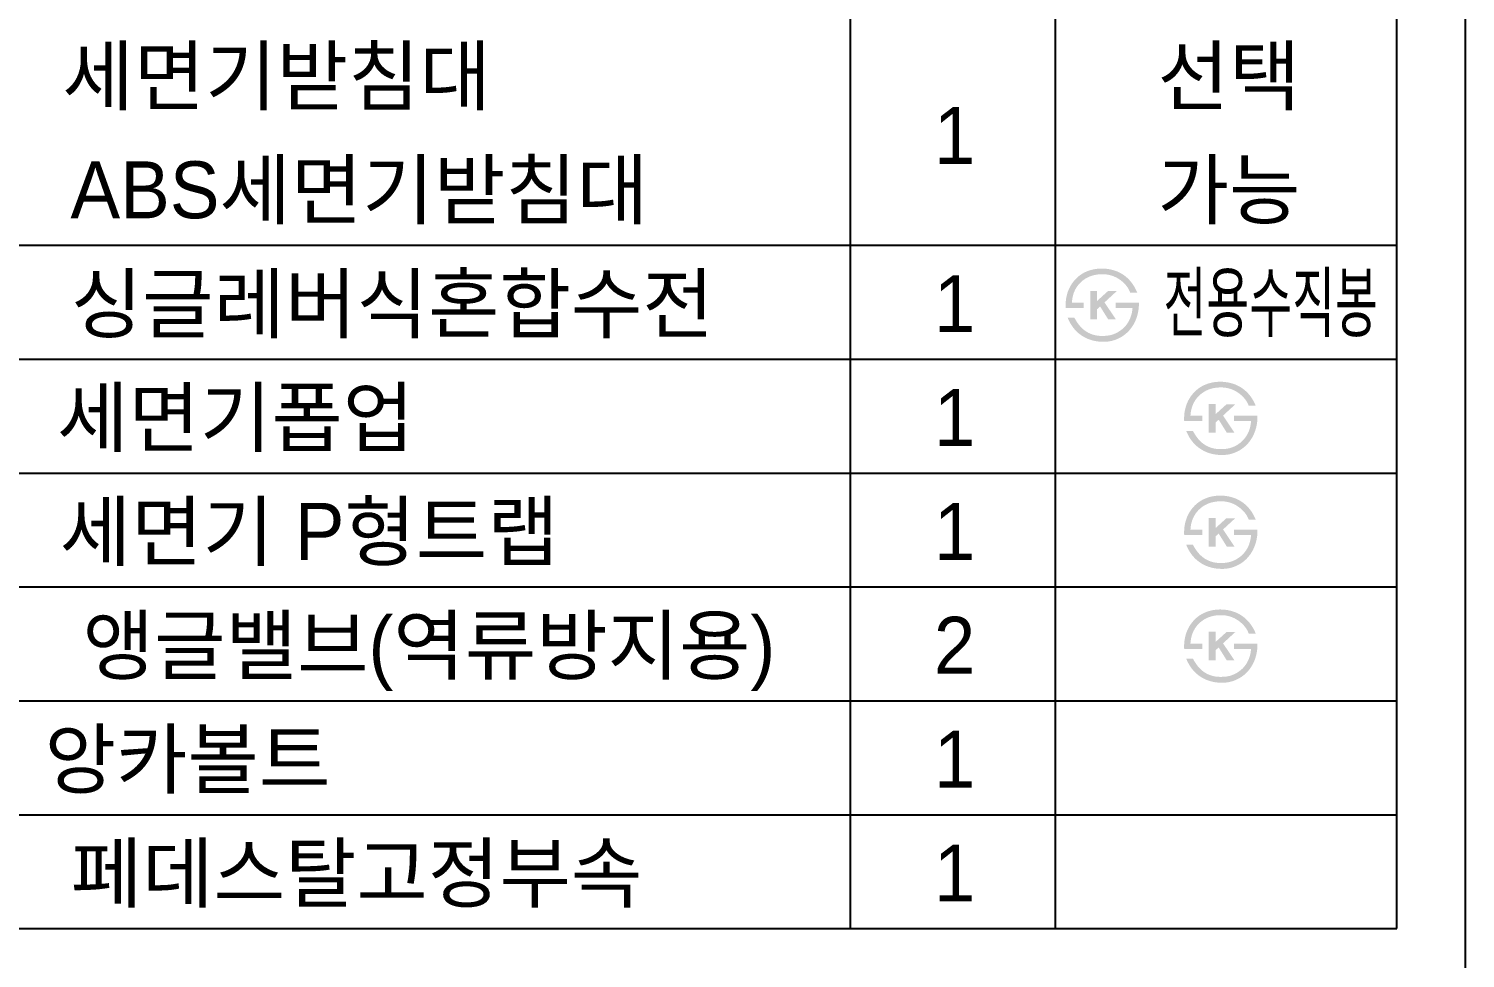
# Model space of a CAD drawing. Header units: millimetres. Extents: x 0 to 5811, y -67 to 2530.
# Drawn here: x 1169 to 1800, y 1787 to 2195 of the extents above; entities that cross this region are included whole.
import ezdxf
from ezdxf.enums import TextEntityAlignment as Align

# ---------------------------------------------------------------- set-up
doc = ezdxf.new("R2010")
doc.units = ezdxf.units.MM
doc.layers.add('TEXT', color=7, linetype='Continuous')
doc.layers.add('도각라인', color=255, linetype='Continuous')
doc.styles.add('타이틀', font='H2GTRM.TTF', dxfattribs={"height": 25})

msp = doc.modelspace()

# ---------------------------------------------------------------- hatches: boundary and pattern name
at = {"layer": 'TEXT'}
for points in [[(1624.53, 2072.5), (1624.51, 2072.91), (1624.5, 2073.32), (1624.5, 2073.73), (1624.51, 2074.14), (1624.52, 2074.54), (1624.54, 2074.94), (1624.58, 2075.34), (1624.62, 2075.74), (1624.66, 2076.13), (1624.72, 2076.53), (1624.79, 2076.92), (1624.86, 2077.31), (1624.94, 2077.7), (1625.04, 2078.08), (1625.14, 2078.47), (1625.24, 2078.85), (1625.37, 2079.23), (1625.49, 2079.62), (1625.63, 2079.99), (1625.78, 2080.36), (1625.93, 2080.72), (1626.1, 2081.08), (1626.27, 2081.43), (1626.44, 2081.78), (1626.63, 2082.12), (1626.83, 2082.45), (1627.03, 2082.78), (1627.24, 2083.1), (1627.46, 2083.42), (1627.69, 2083.73), (1627.93, 2084.03), (1628.43, 2084.65), (1628.7, 2084.95), (1628.98, 2085.25), (1629.26, 2085.54), (1629.55, 2085.81), (1629.84, 2086.08), (1630.15, 2086.34), (1630.46, 2086.59), (1630.78, 2086.83), (1631.1, 2087.07), (1631.43, 2087.29), (1631.77, 2087.51), (1632.12, 2087.71), (1632.47, 2087.91), (1632.83, 2088.09), (1633.2, 2088.27), (1633.6, 2088.45), (1634.01, 2088.62), (1634.43, 2088.78), (1634.85, 2088.93), (1635.27, 2089.07), (1635.71, 2089.19), (1636.15, 2089.31), (1636.59, 2089.41), (1637.04, 2089.5), (1637.5, 2089.58), (1637.96, 2089.64), (1638.43, 2089.7), (1638.91, 2089.74), (1639.39, 2089.78), (1639.88, 2089.8), (1640.37, 2089.81), (1641.13, 2089.79), (1641.51, 2089.77), (1641.88, 2089.74), (1642.25, 2089.71), (1642.61, 2089.67), (1642.97, 2089.62), (1643.33, 2089.57), (1643.68, 2089.51), (1644.03, 2089.45), (1644.37, 2089.38), (1644.71, 2089.3), (1645.05, 2089.21), (1645.38, 2089.12), (1645.71, 2089.03), (1646.04, 2088.92), (1646.36, 2088.81), (1646.68, 2088.7), (1646.99, 2088.58), (1647.3, 2088.45), (1647.61, 2088.31), (1647.91, 2088.17), (1648.21, 2088.02), (1648.51, 2087.87), (1648.8, 2087.71), (1649.09, 2087.54), (1649.37, 2087.37), (1649.65, 2087.19), (1649.93, 2087), (1650.2, 2086.81), (1650.47, 2086.61), (1650.73, 2086.41), (1651.15, 2086.06), (1651.56, 2085.71), (1651.96, 2085.33), (1652.34, 2084.95), (1652.71, 2084.55), (1653.07, 2084.13), (1653.41, 2083.71), (1653.74, 2083.27), (1654.06, 2082.81), (1654.37, 2082.34), (1654.67, 2081.86), (1654.95, 2081.36), (1655.22, 2080.85), (1655.47, 2080.33), (1655.72, 2079.79), (1655.95, 2079.24), (1655.95, 2079.24), (1652.85, 2079.24), (1652.85, 2079.24), (1652.79, 2079.42), (1652.72, 2079.59), (1652.65, 2079.77), (1652.58, 2079.94), (1652.51, 2080.11), (1652.43, 2080.28), (1652.34, 2080.45), (1652.25, 2080.62), (1652.16, 2080.79), (1652.07, 2080.96), (1651.97, 2081.12), (1651.86, 2081.29), (1651.76, 2081.45), (1651.65, 2081.62), (1651.53, 2081.78), (1651.41, 2081.94), (1651.29, 2082.1), (1651.16, 2082.27), (1650.9, 2082.58), (1650.62, 2082.9), (1650.32, 2083.21), (1650.01, 2083.52), (1649.68, 2083.82), (1649.34, 2084.12), (1648.98, 2084.42), (1648.75, 2084.6), (1648.52, 2084.77), (1648.28, 2084.94), (1648.05, 2085.1), (1647.81, 2085.25), (1647.57, 2085.4), (1647.33, 2085.55), (1647.08, 2085.68), (1646.84, 2085.82), (1646.59, 2085.94), (1646.34, 2086.06), (1646.09, 2086.18), (1645.83, 2086.29), (1645.58, 2086.39), (1645.32, 2086.49), (1645.06, 2086.59), (1644.8, 2086.67), (1644.53, 2086.76), (1644.27, 2086.83), (1644, 2086.9), (1643.73, 2086.97), (1643.46, 2087.03), (1643.19, 2087.08), (1642.91, 2087.13), (1642.64, 2087.17), (1642.36, 2087.21), (1642.08, 2087.24), (1641.79, 2087.26), (1641.51, 2087.28), (1641.22, 2087.3), (1640.94, 2087.31), (1640.65, 2087.31), (1640.3, 2087.31), (1639.96, 2087.3), (1639.61, 2087.28), (1639.28, 2087.26), (1638.95, 2087.23), (1638.62, 2087.19), (1638.29, 2087.15), (1637.97, 2087.1), (1637.65, 2087.04), (1637.34, 2086.98), (1637.03, 2086.91), (1636.72, 2086.84), (1636.42, 2086.76), (1636.12, 2086.67), (1635.82, 2086.58), (1635.53, 2086.47), (1635.24, 2086.37), (1634.96, 2086.25), (1634.68, 2086.13), (1634.4, 2086), (1634.13, 2085.87), (1633.86, 2085.73), (1633.59, 2085.58), (1633.33, 2085.43), (1633.07, 2085.27), (1632.82, 2085.1), (1632.57, 2084.93), (1632.32, 2084.75), (1632.08, 2084.57), (1631.84, 2084.37), (1631.6, 2084.18), (1631.37, 2083.97), (1631.14, 2083.75), (1630.91, 2083.53), (1630.69, 2083.3), (1630.48, 2083.07), (1630.27, 2082.84), (1630.07, 2082.6), (1629.88, 2082.35), (1629.7, 2082.11), (1629.52, 2081.85), (1629.34, 2081.6), (1629.18, 2081.33), (1629.02, 2081.07), (1628.87, 2080.8), (1628.72, 2080.53), (1628.59, 2080.25), (1628.46, 2079.96), (1628.33, 2079.68), (1628.21, 2079.39), (1628.1, 2079.09), (1628, 2078.79), (1627.9, 2078.49), (1627.81, 2078.18), (1627.73, 2077.86), (1627.65, 2077.55), (1627.58, 2077.22), (1627.52, 2076.9), (1627.46, 2076.57), (1627.41, 2076.23), (1627.37, 2075.89), (1627.33, 2075.55), (1627.3, 2075.2), (1627.28, 2074.85), (1627.28, 2074.85), (1632.46, 2074.85), (1632.46, 2074.85), (1632.46, 2074.85), (1632.46, 2072.5), (1632.46, 2072.5), (1632.46, 2072.5), (1624.53, 2072.5)], [(1638.29, 2075.54), (1643.09, 2079.89), (1646.96, 2079.89), (1641.59, 2074.94), (1646.62, 2067.44), (1643.24, 2067.44), (1639.68, 2073.14), (1638.29, 2071.9), (1638.29, 2067.44), (1635.34, 2067.44), (1635.34, 2080), (1638.29, 2080)], [(1656.7, 2074.85), (1656.7, 2074.41), (1656.7, 2073.98), (1656.69, 2073.54), (1656.66, 2073.11), (1656.63, 2072.68), (1656.59, 2072.25), (1656.54, 2071.83), (1656.47, 2071.41), (1656.4, 2070.99), (1656.32, 2070.57), (1656.24, 2070.15), (1656.14, 2069.74), (1656.03, 2069.33), (1655.91, 2068.93), (1655.78, 2068.52), (1655.65, 2068.12), (1655.51, 2067.74), (1655.36, 2067.36), (1655.21, 2066.98), (1655.04, 2066.61), (1654.87, 2066.25), (1654.69, 2065.89), (1654.5, 2065.54), (1654.31, 2065.2), (1654.1, 2064.86), (1653.89, 2064.52), (1653.67, 2064.2), (1653.45, 2063.87), (1653.21, 2063.56), (1652.97, 2063.25), (1652.72, 2062.94), (1652.46, 2062.64), (1652.19, 2062.35), (1651.92, 2062.07), (1651.64, 2061.79), (1651.35, 2061.53), (1651.06, 2061.27), (1650.76, 2061.02), (1650.46, 2060.78), (1650.15, 2060.55), (1649.83, 2060.32), (1649.51, 2060.11), (1649.19, 2059.9), (1648.86, 2059.7), (1648.52, 2059.51), (1648.18, 2059.33), (1647.83, 2059.16), (1647.48, 2058.99), (1647.11, 2058.83), (1646.74, 2058.68), (1646.37, 2058.53), (1645.99, 2058.4), (1645.61, 2058.28), (1645.23, 2058.17), (1644.85, 2058.07), (1644.46, 2057.98), (1644.07, 2057.9), (1643.67, 2057.83), (1643.28, 2057.77), (1642.88, 2057.73), (1642.48, 2057.69), (1642.07, 2057.66), (1641.66, 2057.65), (1641.25, 2057.64), (1640.59, 2057.65), (1639.93, 2057.67), (1639.29, 2057.72), (1638.65, 2057.79), (1638.03, 2057.88), (1637.72, 2057.93), (1637.42, 2057.99), (1637.11, 2058.05), (1636.81, 2058.11), (1636.51, 2058.19), (1636.22, 2058.26), (1635.93, 2058.35), (1635.64, 2058.44), (1635.35, 2058.53), (1635.06, 2058.63), (1634.78, 2058.73), (1634.5, 2058.84), (1634.22, 2058.95), (1633.95, 2059.07), (1633.68, 2059.19), (1633.41, 2059.32), (1633.14, 2059.46), (1632.87, 2059.6), (1632.61, 2059.74), (1632.35, 2059.89), (1632.1, 2060.05), (1631.57, 2060.38), (1631.31, 2060.56), (1631.05, 2060.74), (1630.8, 2060.93), (1630.55, 2061.12), (1630.3, 2061.32), (1630.06, 2061.52), (1629.82, 2061.73), (1629.59, 2061.95), (1629.36, 2062.16), (1629.14, 2062.39), (1628.92, 2062.61), (1628.7, 2062.85), (1628.49, 2063.08), (1628.29, 2063.33), (1628.08, 2063.57), (1627.88, 2063.83), (1627.69, 2064.08), (1627.5, 2064.34), (1627.32, 2064.61), (1627.14, 2064.88), (1626.96, 2065.16), (1626.79, 2065.44), (1626.62, 2065.73), (1626.46, 2066.02), (1626.3, 2066.32), (1626.14, 2066.62), (1625.99, 2066.92), (1625.7, 2067.55), (1625.43, 2068.2), (1625.43, 2068.2), (1628.38, 2068.2), (1628.38, 2068.2), (1628.61, 2067.77), (1628.84, 2067.36), (1629.08, 2066.96), (1629.32, 2066.57), (1629.57, 2066.19), (1629.83, 2065.82), (1630.09, 2065.46), (1630.35, 2065.12), (1630.62, 2064.79), (1630.89, 2064.47), (1631.17, 2064.16), (1631.46, 2063.86), (1631.75, 2063.58), (1632.05, 2063.31), (1632.35, 2063.04), (1632.65, 2062.79), (1632.88, 2062.62), (1633.11, 2062.46), (1633.34, 2062.29), (1633.58, 2062.14), (1633.81, 2061.99), (1634.05, 2061.85), (1634.3, 2061.71), (1634.54, 2061.58), (1634.79, 2061.46), (1635.04, 2061.34), (1635.29, 2061.22), (1635.55, 2061.12), (1635.81, 2061.02), (1636.07, 2060.92), (1636.34, 2060.83), (1636.61, 2060.75), (1636.88, 2060.67), (1637.15, 2060.6), (1637.43, 2060.54), (1637.71, 2060.48), (1637.99, 2060.43), (1638.27, 2060.38), (1638.56, 2060.34), (1638.85, 2060.3), (1639.14, 2060.28), (1639.44, 2060.25), (1639.74, 2060.24), (1640.04, 2060.23), (1640.34, 2060.22), (1640.65, 2060.22), (1640.96, 2060.23), (1641.82, 2060.25), (1642.09, 2060.27), (1642.36, 2060.29), (1642.63, 2060.31), (1642.9, 2060.34), (1643.16, 2060.38), (1643.43, 2060.42), (1643.69, 2060.47), (1643.95, 2060.52), (1644.21, 2060.58), (1644.47, 2060.64), (1644.72, 2060.71), (1644.98, 2060.79), (1645.23, 2060.87), (1645.48, 2060.96), (1645.73, 2061.05), (1645.97, 2061.15), (1646.22, 2061.25), (1646.46, 2061.36), (1646.7, 2061.47), (1646.94, 2061.59), (1647.18, 2061.72), (1647.42, 2061.85), (1647.65, 2061.98), (1647.89, 2062.13), (1648.12, 2062.27), (1648.35, 2062.43), (1648.58, 2062.59), (1648.8, 2062.75), (1649.03, 2062.92), (1649.25, 2063.1), (1649.51, 2063.31), (1649.76, 2063.53), (1650, 2063.76), (1650.23, 2063.99), (1650.46, 2064.22), (1650.68, 2064.47), (1650.89, 2064.71), (1651.1, 2064.96), (1651.3, 2065.22), (1651.49, 2065.48), (1651.68, 2065.75), (1651.85, 2066.02), (1652.02, 2066.29), (1652.19, 2066.58), (1652.34, 2066.86), (1652.49, 2067.15), (1652.63, 2067.45), (1652.77, 2067.75), (1652.9, 2068.06), (1653.02, 2068.37), (1653.13, 2068.69), (1653.23, 2069.01), (1653.33, 2069.33), (1653.42, 2069.67), (1653.51, 2070), (1653.59, 2070.34), (1653.66, 2070.69), (1653.72, 2071.04), (1653.77, 2071.4), (1653.82, 2071.76), (1653.86, 2072.13), (1653.9, 2072.5), (1653.9, 2072.5), (1646.47, 2072.5), (1646.47, 2072.5), (1646.47, 2072.5), (1646.47, 2074.85), (1646.47, 2074.85), (1646.47, 2074.85), (1656.7, 2074.85)], [(1676.58, 2022.79), (1676.56, 2023.2), (1676.55, 2023.61), (1676.55, 2024.02), (1676.56, 2024.42), (1676.57, 2024.83), (1676.59, 2025.23), (1676.63, 2025.63), (1676.67, 2026.03), (1676.71, 2026.42), (1676.77, 2026.82), (1676.84, 2027.21), (1676.91, 2027.6), (1676.99, 2027.99), (1677.09, 2028.37), (1677.19, 2028.76), (1677.29, 2029.14), (1677.42, 2029.52), (1677.54, 2029.9), (1677.68, 2030.28), (1677.83, 2030.65), (1677.98, 2031.01), (1678.15, 2031.37), (1678.32, 2031.72), (1678.49, 2032.07), (1678.68, 2032.41), (1678.88, 2032.74), (1679.08, 2033.07), (1679.29, 2033.39), (1679.51, 2033.71), (1679.74, 2034.02), (1679.98, 2034.32), (1680.48, 2034.94), (1680.75, 2035.24), (1681.03, 2035.54), (1681.31, 2035.83), (1681.6, 2036.1), (1681.9, 2036.37), (1682.2, 2036.63), (1682.51, 2036.88), (1682.83, 2037.12), (1683.15, 2037.36), (1683.48, 2037.58), (1683.82, 2037.79), (1684.17, 2038), (1684.52, 2038.2), (1684.88, 2038.38), (1685.25, 2038.56), (1685.65, 2038.74), (1686.06, 2038.91), (1686.48, 2039.07), (1686.9, 2039.22), (1687.32, 2039.36), (1687.76, 2039.48), (1688.2, 2039.59), (1688.64, 2039.7), (1689.09, 2039.79), (1689.55, 2039.87), (1690.01, 2039.93), (1690.48, 2039.99), (1690.96, 2040.03), (1691.44, 2040.07), (1691.93, 2040.09), (1692.42, 2040.1), (1693.18, 2040.08), (1693.56, 2040.06), (1693.93, 2040.03), (1694.3, 2040), (1694.66, 2039.96), (1695.02, 2039.91), (1695.38, 2039.86), (1695.73, 2039.8), (1696.08, 2039.74), (1696.42, 2039.66), (1696.76, 2039.59), (1697.1, 2039.5), (1697.43, 2039.41), (1697.76, 2039.32), (1698.09, 2039.21), (1698.41, 2039.1), (1698.73, 2038.99), (1699.04, 2038.87), (1699.35, 2038.74), (1699.66, 2038.6), (1699.96, 2038.46), (1700.26, 2038.31), (1700.56, 2038.16), (1700.85, 2038), (1701.14, 2037.83), (1701.42, 2037.66), (1701.7, 2037.48), (1701.98, 2037.29), (1702.25, 2037.1), (1702.52, 2036.9), (1702.78, 2036.7), (1703.2, 2036.35), (1703.61, 2036), (1704.01, 2035.62), (1704.39, 2035.24), (1704.76, 2034.84), (1705.12, 2034.42), (1705.46, 2034), (1705.79, 2033.56), (1706.11, 2033.1), (1706.42, 2032.63), (1706.72, 2032.15), (1707, 2031.65), (1707.27, 2031.14), (1707.52, 2030.62), (1707.77, 2030.08), (1708, 2029.53), (1708, 2029.53), (1704.9, 2029.53), (1704.9, 2029.53), (1704.84, 2029.71), (1704.77, 2029.88), (1704.7, 2030.06), (1704.63, 2030.23), (1704.56, 2030.4), (1704.48, 2030.57), (1704.39, 2030.74), (1704.3, 2030.91), (1704.21, 2031.08), (1704.12, 2031.25), (1704.02, 2031.41), (1703.91, 2031.58), (1703.81, 2031.74), (1703.7, 2031.91), (1703.58, 2032.07), (1703.46, 2032.23), (1703.34, 2032.39), (1703.21, 2032.55), (1702.95, 2032.87), (1702.67, 2033.19), (1702.37, 2033.5), (1702.06, 2033.81), (1701.73, 2034.11), (1701.39, 2034.41), (1701.03, 2034.71), (1700.8, 2034.89), (1700.57, 2035.06), (1700.33, 2035.23), (1700.1, 2035.39), (1699.86, 2035.54), (1699.62, 2035.69), (1699.38, 2035.84), (1699.13, 2035.97), (1698.89, 2036.11), (1698.64, 2036.23), (1698.39, 2036.35), (1698.14, 2036.47), (1697.88, 2036.58), (1697.63, 2036.68), (1697.37, 2036.78), (1697.11, 2036.88), (1696.85, 2036.96), (1696.58, 2037.05), (1696.32, 2037.12), (1696.05, 2037.19), (1695.78, 2037.26), (1695.51, 2037.32), (1695.24, 2037.37), (1694.96, 2037.42), (1694.69, 2037.46), (1694.41, 2037.5), (1694.13, 2037.53), (1693.84, 2037.55), (1693.56, 2037.57), (1693.27, 2037.59), (1692.99, 2037.6), (1692.7, 2037.6), (1692.35, 2037.6), (1692.01, 2037.59), (1691.67, 2037.57), (1691.33, 2037.55), (1691, 2037.52), (1690.67, 2037.48), (1690.34, 2037.44), (1690.02, 2037.39), (1689.7, 2037.33), (1689.39, 2037.27), (1689.08, 2037.2), (1688.77, 2037.13), (1688.47, 2037.05), (1688.17, 2036.96), (1687.87, 2036.86), (1687.58, 2036.76), (1687.29, 2036.66), (1687.01, 2036.54), (1686.73, 2036.42), (1686.45, 2036.29), (1686.18, 2036.16), (1685.91, 2036.02), (1685.64, 2035.87), (1685.38, 2035.72), (1685.12, 2035.56), (1684.87, 2035.39), (1684.62, 2035.22), (1684.37, 2035.04), (1684.13, 2034.86), (1683.89, 2034.66), (1683.65, 2034.46), (1683.42, 2034.26), (1683.19, 2034.04), (1682.96, 2033.82), (1682.74, 2033.59), (1682.53, 2033.36), (1682.32, 2033.13), (1682.12, 2032.89), (1681.93, 2032.64), (1681.75, 2032.39), (1681.57, 2032.14), (1681.39, 2031.89), (1681.23, 2031.62), (1681.07, 2031.36), (1680.92, 2031.09), (1680.77, 2030.82), (1680.64, 2030.54), (1680.51, 2030.25), (1680.38, 2029.97), (1680.26, 2029.68), (1680.15, 2029.38), (1680.05, 2029.08), (1679.95, 2028.78), (1679.86, 2028.47), (1679.78, 2028.15), (1679.7, 2027.84), (1679.63, 2027.51), (1679.57, 2027.19), (1679.51, 2026.86), (1679.46, 2026.52), (1679.42, 2026.18), (1679.38, 2025.84), (1679.35, 2025.49), (1679.33, 2025.14), (1679.33, 2025.14), (1684.51, 2025.14), (1684.51, 2025.14), (1684.51, 2025.14), (1684.51, 2022.79), (1684.51, 2022.79), (1684.51, 2022.79), (1676.58, 2022.79)], [(1708.75, 2025.14), (1708.75, 2024.7), (1708.75, 2024.26), (1708.74, 2023.83), (1708.71, 2023.4), (1708.68, 2022.97), (1708.64, 2022.54), (1708.59, 2022.12), (1708.52, 2021.69), (1708.45, 2021.28), (1708.37, 2020.86), (1708.29, 2020.44), (1708.19, 2020.03), (1708.08, 2019.62), (1707.96, 2019.22), (1707.84, 2018.81), (1707.7, 2018.41), (1707.56, 2018.03), (1707.41, 2017.65), (1707.26, 2017.27), (1707.09, 2016.9), (1706.92, 2016.54), (1706.74, 2016.18), (1706.55, 2015.83), (1706.36, 2015.49), (1706.15, 2015.15), (1705.94, 2014.81), (1705.72, 2014.49), (1705.5, 2014.16), (1705.26, 2013.85), (1705.02, 2013.54), (1704.77, 2013.23), (1704.51, 2012.93), (1704.24, 2012.64), (1703.97, 2012.36), (1703.69, 2012.08), (1703.4, 2011.82), (1703.11, 2011.56), (1702.81, 2011.31), (1702.51, 2011.07), (1702.2, 2010.84), (1701.88, 2010.61), (1701.56, 2010.4), (1701.24, 2010.19), (1700.91, 2009.99), (1700.57, 2009.8), (1700.23, 2009.62), (1699.88, 2009.45), (1699.53, 2009.28), (1699.16, 2009.12), (1698.79, 2008.97), (1698.42, 2008.82), (1698.04, 2008.69), (1697.66, 2008.57), (1697.28, 2008.46), (1696.9, 2008.36), (1696.51, 2008.27), (1696.12, 2008.19), (1695.72, 2008.12), (1695.33, 2008.06), (1694.93, 2008.02), (1694.53, 2007.98), (1694.12, 2007.95), (1693.71, 2007.94), (1693.3, 2007.93), (1692.64, 2007.94), (1691.98, 2007.96), (1691.34, 2008.01), (1690.7, 2008.08), (1690.08, 2008.17), (1689.77, 2008.22), (1689.47, 2008.28), (1689.16, 2008.34), (1688.86, 2008.4), (1688.56, 2008.48), (1688.27, 2008.55), (1687.98, 2008.64), (1687.69, 2008.73), (1687.4, 2008.82), (1687.11, 2008.92), (1686.83, 2009.02), (1686.55, 2009.13), (1686.27, 2009.24), (1686, 2009.36), (1685.73, 2009.48), (1685.46, 2009.61), (1685.19, 2009.75), (1684.92, 2009.89), (1684.66, 2010.03), (1684.4, 2010.18), (1684.15, 2010.34), (1683.62, 2010.67), (1683.36, 2010.85), (1683.1, 2011.03), (1682.85, 2011.22), (1682.6, 2011.41), (1682.35, 2011.61), (1682.11, 2011.81), (1681.87, 2012.02), (1681.64, 2012.24), (1681.41, 2012.45), (1681.19, 2012.68), (1680.97, 2012.9), (1680.75, 2013.14), (1680.54, 2013.37), (1680.34, 2013.62), (1680.13, 2013.86), (1679.94, 2014.12), (1679.74, 2014.37), (1679.55, 2014.63), (1679.37, 2014.9), (1679.19, 2015.17), (1679.01, 2015.45), (1678.84, 2015.73), (1678.67, 2016.02), (1678.51, 2016.31), (1678.35, 2016.61), (1678.19, 2016.91), (1678.04, 2017.21), (1677.75, 2017.84), (1677.48, 2018.49), (1677.48, 2018.49), (1680.43, 2018.49), (1680.43, 2018.49), (1680.66, 2018.06), (1680.89, 2017.65), (1681.13, 2017.25), (1681.38, 2016.86), (1681.62, 2016.48), (1681.88, 2016.11), (1682.14, 2015.75), (1682.4, 2015.41), (1682.67, 2015.08), (1682.94, 2014.76), (1683.22, 2014.45), (1683.51, 2014.15), (1683.8, 2013.87), (1684.1, 2013.6), (1684.4, 2013.33), (1684.7, 2013.08), (1684.93, 2012.91), (1685.16, 2012.74), (1685.39, 2012.58), (1685.63, 2012.43), (1685.86, 2012.28), (1686.1, 2012.14), (1686.35, 2012), (1686.59, 2011.87), (1686.84, 2011.74), (1687.09, 2011.63), (1687.34, 2011.51), (1687.6, 2011.41), (1687.86, 2011.31), (1688.12, 2011.21), (1688.39, 2011.12), (1688.66, 2011.04), (1688.93, 2010.96), (1689.2, 2010.89), (1689.48, 2010.83), (1689.76, 2010.77), (1690.04, 2010.72), (1690.32, 2010.67), (1690.61, 2010.63), (1690.9, 2010.59), (1691.19, 2010.57), (1691.49, 2010.54), (1691.79, 2010.53), (1692.09, 2010.52), (1692.39, 2010.51), (1692.7, 2010.51), (1693.01, 2010.52), (1693.87, 2010.54), (1694.14, 2010.56), (1694.41, 2010.58), (1694.68, 2010.6), (1694.95, 2010.63), (1695.21, 2010.67), (1695.48, 2010.71), (1695.74, 2010.76), (1696, 2010.81), (1696.26, 2010.87), (1696.52, 2010.93), (1696.77, 2011), (1697.03, 2011.08), (1697.28, 2011.16), (1697.53, 2011.25), (1697.78, 2011.34), (1698.02, 2011.44), (1698.27, 2011.54), (1698.51, 2011.65), (1698.75, 2011.76), (1698.99, 2011.88), (1699.23, 2012.01), (1699.47, 2012.14), (1699.7, 2012.27), (1699.94, 2012.42), (1700.17, 2012.56), (1700.4, 2012.72), (1700.63, 2012.88), (1700.85, 2013.04), (1701.08, 2013.21), (1701.3, 2013.38), (1701.56, 2013.6), (1701.81, 2013.82), (1702.05, 2014.05), (1702.28, 2014.28), (1702.51, 2014.51), (1702.73, 2014.76), (1702.94, 2015), (1703.15, 2015.25), (1703.35, 2015.51), (1703.54, 2015.77), (1703.73, 2016.04), (1703.9, 2016.31), (1704.07, 2016.58), (1704.24, 2016.86), (1704.39, 2017.15), (1704.54, 2017.44), (1704.68, 2017.74), (1704.82, 2018.04), (1704.95, 2018.35), (1705.07, 2018.66), (1705.18, 2018.97), (1705.28, 2019.3), (1705.38, 2019.62), (1705.47, 2019.95), (1705.56, 2020.29), (1705.64, 2020.63), (1705.71, 2020.98), (1705.77, 2021.33), (1705.82, 2021.69), (1705.87, 2022.05), (1705.91, 2022.42), (1705.95, 2022.79), (1705.95, 2022.79), (1698.52, 2022.79), (1698.52, 2022.79), (1698.52, 2022.79), (1698.52, 2025.14), (1698.52, 2025.14), (1698.52, 2025.14), (1708.75, 2025.14)], [(1690.34, 2025.83), (1695.14, 2030.18), (1699.01, 2030.18), (1693.64, 2025.23), (1698.67, 2017.72), (1695.29, 2017.72), (1691.73, 2023.43), (1690.34, 2022.19), (1690.34, 2017.72), (1687.39, 2017.72), (1687.39, 2030.29), (1690.34, 2030.29)], [(1676.58, 1972.79), (1676.56, 1973.2), (1676.55, 1973.61), (1676.55, 1974.02), (1676.56, 1974.42), (1676.57, 1974.83), (1676.59, 1975.23), (1676.63, 1975.63), (1676.67, 1976.03), (1676.71, 1976.42), (1676.77, 1976.82), (1676.84, 1977.21), (1676.91, 1977.6), (1676.99, 1977.99), (1677.09, 1978.37), (1677.19, 1978.76), (1677.29, 1979.14), (1677.42, 1979.52), (1677.54, 1979.9), (1677.68, 1980.28), (1677.83, 1980.65), (1677.98, 1981.01), (1678.15, 1981.37), (1678.32, 1981.72), (1678.49, 1982.07), (1678.68, 1982.41), (1678.88, 1982.74), (1679.08, 1983.07), (1679.29, 1983.39), (1679.51, 1983.71), (1679.74, 1984.02), (1679.98, 1984.32), (1680.48, 1984.94), (1680.75, 1985.24), (1681.03, 1985.54), (1681.31, 1985.83), (1681.6, 1986.1), (1681.9, 1986.37), (1682.2, 1986.63), (1682.51, 1986.88), (1682.83, 1987.12), (1683.15, 1987.36), (1683.48, 1987.58), (1683.82, 1987.79), (1684.17, 1988), (1684.52, 1988.2), (1684.88, 1988.38), (1685.25, 1988.56), (1685.65, 1988.74), (1686.06, 1988.91), (1686.48, 1989.07), (1686.9, 1989.22), (1687.32, 1989.36), (1687.76, 1989.48), (1688.2, 1989.59), (1688.64, 1989.7), (1689.09, 1989.79), (1689.55, 1989.87), (1690.01, 1989.93), (1690.48, 1989.99), (1690.96, 1990.03), (1691.44, 1990.07), (1691.93, 1990.09), (1692.42, 1990.1), (1693.18, 1990.08), (1693.56, 1990.06), (1693.93, 1990.03), (1694.3, 1990), (1694.66, 1989.96), (1695.02, 1989.91), (1695.38, 1989.86), (1695.73, 1989.8), (1696.08, 1989.74), (1696.42, 1989.66), (1696.76, 1989.59), (1697.1, 1989.5), (1697.43, 1989.41), (1697.76, 1989.32), (1698.09, 1989.21), (1698.41, 1989.1), (1698.73, 1988.99), (1699.04, 1988.87), (1699.35, 1988.74), (1699.66, 1988.6), (1699.96, 1988.46), (1700.26, 1988.31), (1700.56, 1988.16), (1700.85, 1988), (1701.14, 1987.83), (1701.42, 1987.66), (1701.7, 1987.48), (1701.98, 1987.29), (1702.25, 1987.1), (1702.52, 1986.9), (1702.78, 1986.7), (1703.2, 1986.35), (1703.61, 1986), (1704.01, 1985.62), (1704.39, 1985.24), (1704.76, 1984.84), (1705.12, 1984.42), (1705.46, 1984), (1705.79, 1983.56), (1706.11, 1983.1), (1706.42, 1982.63), (1706.72, 1982.15), (1707, 1981.65), (1707.27, 1981.14), (1707.52, 1980.62), (1707.77, 1980.08), (1708, 1979.53), (1708, 1979.53), (1704.9, 1979.53), (1704.9, 1979.53), (1704.84, 1979.71), (1704.77, 1979.88), (1704.7, 1980.06), (1704.63, 1980.23), (1704.56, 1980.4), (1704.48, 1980.57), (1704.39, 1980.74), (1704.3, 1980.91), (1704.21, 1981.08), (1704.12, 1981.25), (1704.02, 1981.41), (1703.91, 1981.58), (1703.81, 1981.74), (1703.7, 1981.91), (1703.58, 1982.07), (1703.46, 1982.23), (1703.34, 1982.39), (1703.21, 1982.55), (1702.95, 1982.87), (1702.67, 1983.19), (1702.37, 1983.5), (1702.06, 1983.81), (1701.73, 1984.11), (1701.39, 1984.41), (1701.03, 1984.71), (1700.8, 1984.89), (1700.57, 1985.06), (1700.33, 1985.23), (1700.1, 1985.39), (1699.86, 1985.54), (1699.62, 1985.69), (1699.38, 1985.84), (1699.13, 1985.97), (1698.89, 1986.11), (1698.64, 1986.23), (1698.39, 1986.35), (1698.14, 1986.47), (1697.88, 1986.58), (1697.63, 1986.68), (1697.37, 1986.78), (1697.11, 1986.88), (1696.85, 1986.96), (1696.58, 1987.05), (1696.32, 1987.12), (1696.05, 1987.19), (1695.78, 1987.26), (1695.51, 1987.32), (1695.24, 1987.37), (1694.96, 1987.42), (1694.69, 1987.46), (1694.41, 1987.5), (1694.13, 1987.53), (1693.84, 1987.55), (1693.56, 1987.57), (1693.27, 1987.59), (1692.99, 1987.6), (1692.7, 1987.6), (1692.35, 1987.6), (1692.01, 1987.59), (1691.67, 1987.57), (1691.33, 1987.55), (1691, 1987.52), (1690.67, 1987.48), (1690.34, 1987.44), (1690.02, 1987.39), (1689.7, 1987.33), (1689.39, 1987.27), (1689.08, 1987.2), (1688.77, 1987.13), (1688.47, 1987.05), (1688.17, 1986.96), (1687.87, 1986.86), (1687.58, 1986.76), (1687.29, 1986.66), (1687.01, 1986.54), (1686.73, 1986.42), (1686.45, 1986.29), (1686.18, 1986.16), (1685.91, 1986.02), (1685.64, 1985.87), (1685.38, 1985.72), (1685.12, 1985.56), (1684.87, 1985.39), (1684.62, 1985.22), (1684.37, 1985.04), (1684.13, 1984.86), (1683.89, 1984.66), (1683.65, 1984.46), (1683.42, 1984.26), (1683.19, 1984.04), (1682.96, 1983.82), (1682.74, 1983.59), (1682.53, 1983.36), (1682.32, 1983.13), (1682.12, 1982.89), (1681.93, 1982.64), (1681.75, 1982.39), (1681.57, 1982.14), (1681.39, 1981.89), (1681.23, 1981.62), (1681.07, 1981.36), (1680.92, 1981.09), (1680.77, 1980.82), (1680.64, 1980.54), (1680.51, 1980.25), (1680.38, 1979.97), (1680.26, 1979.68), (1680.15, 1979.38), (1680.05, 1979.08), (1679.95, 1978.78), (1679.86, 1978.47), (1679.78, 1978.15), (1679.7, 1977.84), (1679.63, 1977.51), (1679.57, 1977.19), (1679.51, 1976.86), (1679.46, 1976.52), (1679.42, 1976.18), (1679.38, 1975.84), (1679.35, 1975.49), (1679.33, 1975.14), (1679.33, 1975.14), (1684.51, 1975.14), (1684.51, 1975.14), (1684.51, 1975.14), (1684.51, 1972.79), (1684.51, 1972.79), (1684.51, 1972.79), (1676.58, 1972.79)], [(1708.75, 1975.14), (1708.75, 1974.7), (1708.75, 1974.26), (1708.74, 1973.83), (1708.71, 1973.4), (1708.68, 1972.97), (1708.64, 1972.54), (1708.59, 1972.12), (1708.52, 1971.69), (1708.45, 1971.28), (1708.37, 1970.86), (1708.29, 1970.44), (1708.19, 1970.03), (1708.08, 1969.62), (1707.96, 1969.22), (1707.84, 1968.81), (1707.7, 1968.41), (1707.56, 1968.03), (1707.41, 1967.65), (1707.26, 1967.27), (1707.09, 1966.9), (1706.92, 1966.54), (1706.74, 1966.18), (1706.55, 1965.83), (1706.36, 1965.49), (1706.15, 1965.15), (1705.94, 1964.81), (1705.72, 1964.49), (1705.5, 1964.16), (1705.26, 1963.85), (1705.02, 1963.54), (1704.77, 1963.23), (1704.51, 1962.93), (1704.24, 1962.64), (1703.97, 1962.36), (1703.69, 1962.08), (1703.4, 1961.82), (1703.11, 1961.56), (1702.81, 1961.31), (1702.51, 1961.07), (1702.2, 1960.84), (1701.88, 1960.61), (1701.56, 1960.4), (1701.24, 1960.19), (1700.91, 1959.99), (1700.57, 1959.8), (1700.23, 1959.62), (1699.88, 1959.45), (1699.53, 1959.28), (1699.16, 1959.12), (1698.79, 1958.97), (1698.42, 1958.82), (1698.04, 1958.69), (1697.66, 1958.57), (1697.28, 1958.46), (1696.9, 1958.36), (1696.51, 1958.27), (1696.12, 1958.19), (1695.72, 1958.12), (1695.33, 1958.06), (1694.93, 1958.02), (1694.53, 1957.98), (1694.12, 1957.95), (1693.71, 1957.94), (1693.3, 1957.93), (1692.64, 1957.94), (1691.98, 1957.96), (1691.34, 1958.01), (1690.7, 1958.08), (1690.08, 1958.17), (1689.77, 1958.22), (1689.47, 1958.28), (1689.16, 1958.34), (1688.86, 1958.4), (1688.56, 1958.48), (1688.27, 1958.55), (1687.98, 1958.64), (1687.69, 1958.73), (1687.4, 1958.82), (1687.11, 1958.92), (1686.83, 1959.02), (1686.55, 1959.13), (1686.27, 1959.24), (1686, 1959.36), (1685.73, 1959.48), (1685.46, 1959.61), (1685.19, 1959.75), (1684.92, 1959.89), (1684.66, 1960.03), (1684.4, 1960.18), (1684.15, 1960.34), (1683.62, 1960.67), (1683.36, 1960.85), (1683.1, 1961.03), (1682.85, 1961.22), (1682.6, 1961.41), (1682.35, 1961.61), (1682.11, 1961.81), (1681.87, 1962.02), (1681.64, 1962.24), (1681.41, 1962.45), (1681.19, 1962.68), (1680.97, 1962.9), (1680.75, 1963.14), (1680.54, 1963.37), (1680.34, 1963.62), (1680.13, 1963.86), (1679.94, 1964.12), (1679.74, 1964.37), (1679.55, 1964.63), (1679.37, 1964.9), (1679.19, 1965.17), (1679.01, 1965.45), (1678.84, 1965.73), (1678.67, 1966.02), (1678.51, 1966.31), (1678.35, 1966.61), (1678.19, 1966.91), (1678.04, 1967.21), (1677.75, 1967.84), (1677.48, 1968.49), (1677.48, 1968.49), (1680.43, 1968.49), (1680.43, 1968.49), (1680.66, 1968.06), (1680.89, 1967.65), (1681.13, 1967.25), (1681.38, 1966.86), (1681.62, 1966.48), (1681.88, 1966.11), (1682.14, 1965.75), (1682.4, 1965.41), (1682.67, 1965.08), (1682.94, 1964.76), (1683.22, 1964.45), (1683.51, 1964.15), (1683.8, 1963.87), (1684.1, 1963.6), (1684.4, 1963.33), (1684.7, 1963.08), (1684.93, 1962.91), (1685.16, 1962.74), (1685.39, 1962.58), (1685.63, 1962.43), (1685.86, 1962.28), (1686.1, 1962.14), (1686.35, 1962), (1686.59, 1961.87), (1686.84, 1961.74), (1687.09, 1961.63), (1687.34, 1961.51), (1687.6, 1961.41), (1687.86, 1961.31), (1688.12, 1961.21), (1688.39, 1961.12), (1688.66, 1961.04), (1688.93, 1960.96), (1689.2, 1960.89), (1689.48, 1960.83), (1689.76, 1960.77), (1690.04, 1960.72), (1690.32, 1960.67), (1690.61, 1960.63), (1690.9, 1960.59), (1691.19, 1960.57), (1691.49, 1960.54), (1691.79, 1960.53), (1692.09, 1960.52), (1692.39, 1960.51), (1692.7, 1960.51), (1693.01, 1960.52), (1693.87, 1960.54), (1694.14, 1960.56), (1694.41, 1960.58), (1694.68, 1960.6), (1694.95, 1960.63), (1695.21, 1960.67), (1695.48, 1960.71), (1695.74, 1960.76), (1696, 1960.81), (1696.26, 1960.87), (1696.52, 1960.93), (1696.77, 1961), (1697.03, 1961.08), (1697.28, 1961.16), (1697.53, 1961.25), (1697.78, 1961.34), (1698.02, 1961.44), (1698.27, 1961.54), (1698.51, 1961.65), (1698.75, 1961.76), (1698.99, 1961.88), (1699.23, 1962.01), (1699.47, 1962.14), (1699.7, 1962.27), (1699.94, 1962.42), (1700.17, 1962.56), (1700.4, 1962.72), (1700.63, 1962.88), (1700.85, 1963.04), (1701.08, 1963.21), (1701.3, 1963.38), (1701.56, 1963.6), (1701.81, 1963.82), (1702.05, 1964.05), (1702.28, 1964.28), (1702.51, 1964.51), (1702.73, 1964.76), (1702.94, 1965), (1703.15, 1965.25), (1703.35, 1965.51), (1703.54, 1965.77), (1703.73, 1966.04), (1703.9, 1966.31), (1704.07, 1966.58), (1704.24, 1966.86), (1704.39, 1967.15), (1704.54, 1967.44), (1704.68, 1967.74), (1704.82, 1968.04), (1704.95, 1968.35), (1705.07, 1968.66), (1705.18, 1968.97), (1705.28, 1969.3), (1705.38, 1969.62), (1705.47, 1969.95), (1705.56, 1970.29), (1705.64, 1970.63), (1705.71, 1970.98), (1705.77, 1971.33), (1705.82, 1971.69), (1705.87, 1972.05), (1705.91, 1972.42), (1705.95, 1972.79), (1705.95, 1972.79), (1698.52, 1972.79), (1698.52, 1972.79), (1698.52, 1972.79), (1698.52, 1975.14), (1698.52, 1975.14), (1698.52, 1975.14), (1708.75, 1975.14)], [(1690.34, 1975.83), (1695.14, 1980.18), (1699.01, 1980.18), (1693.64, 1975.23), (1698.67, 1967.72), (1695.29, 1967.72), (1691.73, 1973.43), (1690.34, 1972.19), (1690.34, 1967.72), (1687.39, 1967.72), (1687.39, 1980.29), (1690.34, 1980.29)], [(1676.58, 1922.79), (1676.56, 1923.2), (1676.55, 1923.61), (1676.55, 1924.02), (1676.56, 1924.42), (1676.57, 1924.83), (1676.59, 1925.23), (1676.63, 1925.63), (1676.67, 1926.03), (1676.71, 1926.42), (1676.77, 1926.82), (1676.84, 1927.21), (1676.91, 1927.6), (1676.99, 1927.99), (1677.09, 1928.37), (1677.19, 1928.76), (1677.29, 1929.14), (1677.42, 1929.52), (1677.54, 1929.9), (1677.68, 1930.28), (1677.83, 1930.65), (1677.98, 1931.01), (1678.15, 1931.37), (1678.32, 1931.72), (1678.49, 1932.07), (1678.68, 1932.41), (1678.88, 1932.74), (1679.08, 1933.07), (1679.29, 1933.39), (1679.51, 1933.71), (1679.74, 1934.02), (1679.98, 1934.32), (1680.48, 1934.94), (1680.75, 1935.24), (1681.03, 1935.54), (1681.31, 1935.83), (1681.6, 1936.1), (1681.9, 1936.37), (1682.2, 1936.63), (1682.51, 1936.88), (1682.83, 1937.12), (1683.15, 1937.36), (1683.48, 1937.58), (1683.82, 1937.79), (1684.17, 1938), (1684.52, 1938.2), (1684.88, 1938.38), (1685.25, 1938.56), (1685.65, 1938.74), (1686.06, 1938.91), (1686.48, 1939.07), (1686.9, 1939.22), (1687.32, 1939.36), (1687.76, 1939.48), (1688.2, 1939.59), (1688.64, 1939.7), (1689.09, 1939.79), (1689.55, 1939.87), (1690.01, 1939.93), (1690.48, 1939.99), (1690.96, 1940.03), (1691.44, 1940.07), (1691.93, 1940.09), (1692.42, 1940.1), (1693.18, 1940.08), (1693.56, 1940.06), (1693.93, 1940.03), (1694.3, 1940), (1694.66, 1939.96), (1695.02, 1939.91), (1695.38, 1939.86), (1695.73, 1939.8), (1696.08, 1939.74), (1696.42, 1939.66), (1696.76, 1939.59), (1697.1, 1939.5), (1697.43, 1939.41), (1697.76, 1939.32), (1698.09, 1939.21), (1698.41, 1939.1), (1698.73, 1938.99), (1699.04, 1938.87), (1699.35, 1938.74), (1699.66, 1938.6), (1699.96, 1938.46), (1700.26, 1938.31), (1700.56, 1938.16), (1700.85, 1938), (1701.14, 1937.83), (1701.42, 1937.66), (1701.7, 1937.48), (1701.98, 1937.29), (1702.25, 1937.1), (1702.52, 1936.9), (1702.78, 1936.7), (1703.2, 1936.35), (1703.61, 1936), (1704.01, 1935.62), (1704.39, 1935.24), (1704.76, 1934.84), (1705.12, 1934.42), (1705.46, 1934), (1705.79, 1933.56), (1706.11, 1933.1), (1706.42, 1932.63), (1706.72, 1932.15), (1707, 1931.65), (1707.27, 1931.14), (1707.52, 1930.62), (1707.77, 1930.08), (1708, 1929.53), (1708, 1929.53), (1704.9, 1929.53), (1704.9, 1929.53), (1704.84, 1929.71), (1704.77, 1929.88), (1704.7, 1930.06), (1704.63, 1930.23), (1704.56, 1930.4), (1704.48, 1930.57), (1704.39, 1930.74), (1704.3, 1930.91), (1704.21, 1931.08), (1704.12, 1931.25), (1704.02, 1931.41), (1703.91, 1931.58), (1703.81, 1931.74), (1703.7, 1931.91), (1703.58, 1932.07), (1703.46, 1932.23), (1703.34, 1932.39), (1703.21, 1932.55), (1702.95, 1932.87), (1702.67, 1933.19), (1702.37, 1933.5), (1702.06, 1933.81), (1701.73, 1934.11), (1701.39, 1934.41), (1701.03, 1934.71), (1700.8, 1934.89), (1700.57, 1935.06), (1700.33, 1935.23), (1700.1, 1935.39), (1699.86, 1935.54), (1699.62, 1935.69), (1699.38, 1935.84), (1699.13, 1935.97), (1698.89, 1936.11), (1698.64, 1936.23), (1698.39, 1936.35), (1698.14, 1936.47), (1697.88, 1936.58), (1697.63, 1936.68), (1697.37, 1936.78), (1697.11, 1936.88), (1696.85, 1936.96), (1696.58, 1937.05), (1696.32, 1937.12), (1696.05, 1937.19), (1695.78, 1937.26), (1695.51, 1937.32), (1695.24, 1937.37), (1694.96, 1937.42), (1694.69, 1937.46), (1694.41, 1937.5), (1694.13, 1937.53), (1693.84, 1937.55), (1693.56, 1937.57), (1693.27, 1937.59), (1692.99, 1937.6), (1692.7, 1937.6), (1692.35, 1937.6), (1692.01, 1937.59), (1691.67, 1937.57), (1691.33, 1937.55), (1691, 1937.52), (1690.67, 1937.48), (1690.34, 1937.44), (1690.02, 1937.39), (1689.7, 1937.33), (1689.39, 1937.27), (1689.08, 1937.2), (1688.77, 1937.13), (1688.47, 1937.05), (1688.17, 1936.96), (1687.87, 1936.86), (1687.58, 1936.76), (1687.29, 1936.66), (1687.01, 1936.54), (1686.73, 1936.42), (1686.45, 1936.29), (1686.18, 1936.16), (1685.91, 1936.02), (1685.64, 1935.87), (1685.38, 1935.72), (1685.12, 1935.56), (1684.87, 1935.39), (1684.62, 1935.22), (1684.37, 1935.04), (1684.13, 1934.86), (1683.89, 1934.66), (1683.65, 1934.46), (1683.42, 1934.26), (1683.19, 1934.04), (1682.96, 1933.82), (1682.74, 1933.59), (1682.53, 1933.36), (1682.32, 1933.13), (1682.12, 1932.89), (1681.93, 1932.64), (1681.75, 1932.39), (1681.57, 1932.14), (1681.39, 1931.89), (1681.23, 1931.62), (1681.07, 1931.36), (1680.92, 1931.09), (1680.77, 1930.82), (1680.64, 1930.54), (1680.51, 1930.25), (1680.38, 1929.97), (1680.26, 1929.68), (1680.15, 1929.38), (1680.05, 1929.08), (1679.95, 1928.78), (1679.86, 1928.47), (1679.78, 1928.15), (1679.7, 1927.84), (1679.63, 1927.51), (1679.57, 1927.19), (1679.51, 1926.86), (1679.46, 1926.52), (1679.42, 1926.18), (1679.38, 1925.84), (1679.35, 1925.49), (1679.33, 1925.14), (1679.33, 1925.14), (1684.51, 1925.14), (1684.51, 1925.14), (1684.51, 1925.14), (1684.51, 1922.79), (1684.51, 1922.79), (1684.51, 1922.79), (1676.58, 1922.79)], [(1690.34, 1925.83), (1695.14, 1930.18), (1699.01, 1930.18), (1693.64, 1925.23), (1698.67, 1917.72), (1695.29, 1917.72), (1691.73, 1923.43), (1690.34, 1922.19), (1690.34, 1917.72), (1687.39, 1917.72), (1687.39, 1930.29), (1690.34, 1930.29)], [(1708.75, 1925.14), (1708.75, 1924.7), (1708.75, 1924.26), (1708.74, 1923.83), (1708.71, 1923.4), (1708.68, 1922.97), (1708.64, 1922.54), (1708.59, 1922.12), (1708.52, 1921.69), (1708.45, 1921.28), (1708.37, 1920.86), (1708.29, 1920.44), (1708.19, 1920.03), (1708.08, 1919.62), (1707.96, 1919.22), (1707.84, 1918.81), (1707.7, 1918.41), (1707.56, 1918.03), (1707.41, 1917.65), (1707.26, 1917.27), (1707.09, 1916.9), (1706.92, 1916.54), (1706.74, 1916.18), (1706.55, 1915.83), (1706.36, 1915.49), (1706.15, 1915.15), (1705.94, 1914.81), (1705.72, 1914.49), (1705.5, 1914.16), (1705.26, 1913.85), (1705.02, 1913.54), (1704.77, 1913.23), (1704.51, 1912.93), (1704.24, 1912.64), (1703.97, 1912.36), (1703.69, 1912.08), (1703.4, 1911.82), (1703.11, 1911.56), (1702.81, 1911.31), (1702.51, 1911.07), (1702.2, 1910.84), (1701.88, 1910.61), (1701.56, 1910.4), (1701.24, 1910.19), (1700.91, 1909.99), (1700.57, 1909.8), (1700.23, 1909.62), (1699.88, 1909.45), (1699.53, 1909.28), (1699.16, 1909.12), (1698.79, 1908.97), (1698.42, 1908.82), (1698.04, 1908.69), (1697.66, 1908.57), (1697.28, 1908.46), (1696.9, 1908.36), (1696.51, 1908.27), (1696.12, 1908.19), (1695.72, 1908.12), (1695.33, 1908.06), (1694.93, 1908.02), (1694.53, 1907.98), (1694.12, 1907.95), (1693.71, 1907.94), (1693.3, 1907.93), (1692.64, 1907.94), (1691.98, 1907.96), (1691.34, 1908.01), (1690.7, 1908.08), (1690.08, 1908.17), (1689.77, 1908.22), (1689.47, 1908.28), (1689.16, 1908.34), (1688.86, 1908.4), (1688.56, 1908.48), (1688.27, 1908.55), (1687.98, 1908.64), (1687.69, 1908.73), (1687.4, 1908.82), (1687.11, 1908.92), (1686.83, 1909.02), (1686.55, 1909.13), (1686.27, 1909.24), (1686, 1909.36), (1685.73, 1909.48), (1685.46, 1909.61), (1685.19, 1909.75), (1684.92, 1909.89), (1684.66, 1910.03), (1684.4, 1910.18), (1684.15, 1910.34), (1683.62, 1910.67), (1683.36, 1910.85), (1683.1, 1911.03), (1682.85, 1911.22), (1682.6, 1911.41), (1682.35, 1911.61), (1682.11, 1911.81), (1681.87, 1912.02), (1681.64, 1912.24), (1681.41, 1912.45), (1681.19, 1912.68), (1680.97, 1912.9), (1680.75, 1913.14), (1680.54, 1913.37), (1680.34, 1913.62), (1680.13, 1913.86), (1679.94, 1914.12), (1679.74, 1914.37), (1679.55, 1914.63), (1679.37, 1914.9), (1679.19, 1915.17), (1679.01, 1915.45), (1678.84, 1915.73), (1678.67, 1916.02), (1678.51, 1916.31), (1678.35, 1916.61), (1678.19, 1916.91), (1678.04, 1917.21), (1677.75, 1917.84), (1677.48, 1918.49), (1677.48, 1918.49), (1680.43, 1918.49), (1680.43, 1918.49), (1680.66, 1918.06), (1680.89, 1917.65), (1681.13, 1917.25), (1681.38, 1916.86), (1681.62, 1916.48), (1681.88, 1916.11), (1682.14, 1915.75), (1682.4, 1915.41), (1682.67, 1915.08), (1682.94, 1914.76), (1683.22, 1914.45), (1683.51, 1914.15), (1683.8, 1913.87), (1684.1, 1913.6), (1684.4, 1913.33), (1684.7, 1913.08), (1684.93, 1912.91), (1685.16, 1912.74), (1685.39, 1912.58), (1685.63, 1912.43), (1685.86, 1912.28), (1686.1, 1912.14), (1686.35, 1912), (1686.59, 1911.87), (1686.84, 1911.74), (1687.09, 1911.63), (1687.34, 1911.51), (1687.6, 1911.41), (1687.86, 1911.31), (1688.12, 1911.21), (1688.39, 1911.12), (1688.66, 1911.04), (1688.93, 1910.96), (1689.2, 1910.89), (1689.48, 1910.83), (1689.76, 1910.77), (1690.04, 1910.72), (1690.32, 1910.67), (1690.61, 1910.63), (1690.9, 1910.59), (1691.19, 1910.57), (1691.49, 1910.54), (1691.79, 1910.53), (1692.09, 1910.52), (1692.39, 1910.51), (1692.7, 1910.51), (1693.01, 1910.52), (1693.87, 1910.54), (1694.14, 1910.56), (1694.41, 1910.58), (1694.68, 1910.6), (1694.95, 1910.63), (1695.21, 1910.67), (1695.48, 1910.71), (1695.74, 1910.76), (1696, 1910.81), (1696.26, 1910.87), (1696.52, 1910.93), (1696.77, 1911), (1697.03, 1911.08), (1697.28, 1911.16), (1697.53, 1911.25), (1697.78, 1911.34), (1698.02, 1911.44), (1698.27, 1911.54), (1698.51, 1911.65), (1698.75, 1911.76), (1698.99, 1911.88), (1699.23, 1912.01), (1699.47, 1912.14), (1699.7, 1912.27), (1699.94, 1912.42), (1700.17, 1912.56), (1700.4, 1912.72), (1700.63, 1912.88), (1700.85, 1913.04), (1701.08, 1913.21), (1701.3, 1913.38), (1701.56, 1913.6), (1701.81, 1913.82), (1702.05, 1914.05), (1702.28, 1914.28), (1702.51, 1914.51), (1702.73, 1914.76), (1702.94, 1915), (1703.15, 1915.25), (1703.35, 1915.51), (1703.54, 1915.77), (1703.73, 1916.04), (1703.9, 1916.31), (1704.07, 1916.58), (1704.24, 1916.86), (1704.39, 1917.15), (1704.54, 1917.44), (1704.68, 1917.74), (1704.82, 1918.04), (1704.95, 1918.35), (1705.07, 1918.66), (1705.18, 1918.97), (1705.28, 1919.3), (1705.38, 1919.62), (1705.47, 1919.95), (1705.56, 1920.29), (1705.64, 1920.63), (1705.71, 1920.98), (1705.77, 1921.33), (1705.82, 1921.69), (1705.87, 1922.05), (1705.91, 1922.42), (1705.95, 1922.79), (1705.95, 1922.79), (1698.52, 1922.79), (1698.52, 1922.79), (1698.52, 1922.79), (1698.52, 1925.14), (1698.52, 1925.14), (1698.52, 1925.14), (1708.75, 1925.14)]]:
    msp.add_hatch(color=256, dxfattribs=at).paths.add_polyline_path(points, flags=0)

# ---------------------------------------------------------------- linework, layer by layer
at = {"layer": '도각라인', "color": 7}
for p, q in [((1800, 2530), (1800, 0)), ((1530, 1800), (1530, 2300)), ((1620, 1800), (1620, 2300)), ((1770, 1800), (1770, 2300)), ((975, 2100), (1770, 2100)), ((975, 2050), (1770, 2050)), ((975, 2000), (1770, 2000)), ((975, 1950), (1770, 1950)), ((975, 1900), (1770, 1900)), ((975, 1850), (1770, 1850)), ((975, 1800), (1770, 1800))]:
    msp.add_line(p, q, dxfattribs=at)

# ---------------------------------------------------------------- texts
at = {"layer": 'TEXT', "style": '타이틀'}
for s, p in [('세면기받침대', (1278.09, 2174.38)), ('선택', (1696.25, 2174.38)), ('1', (1575.74, 2148.28)), ('ABS세면기받침대', (1314.38, 2124.38)), ('가능', (1696.25, 2124.38)), ('싱글레버식혼합수전', (1328.85, 2074.38)), ('1', (1575.74, 2074.38)), ('세면기폽업', (1260.08, 2024.38)), ('1', (1575.74, 2024.38)), ('세면기 P형트랩', (1292.4, 1974.38)), ('1', (1575.74, 1974.38)), ('앵글밸브(역류방지용)', (1344.97, 1924.38)), ('2', (1575.74, 1924.38)), ('앙카볼트', (1238.93, 1874.38)), ('1', (1575.74, 1874.38)), ('페데스탈고정부속', (1313.14, 1824.38)), ('1', (1575.74, 1824.38))]:
    msp.add_text(s, height=25, dxfattribs=at).set_placement(p, align=Align.MIDDLE_CENTER)
at = {"layer": 'TEXT', "style": '타이틀', "width": 0.6}
msp.add_text('전용수직봉', height=25, dxfattribs=at).set_placement((1714.55, 2074.89), align=Align.MIDDLE_CENTER)

doc.saveas('drawing.dxf')
